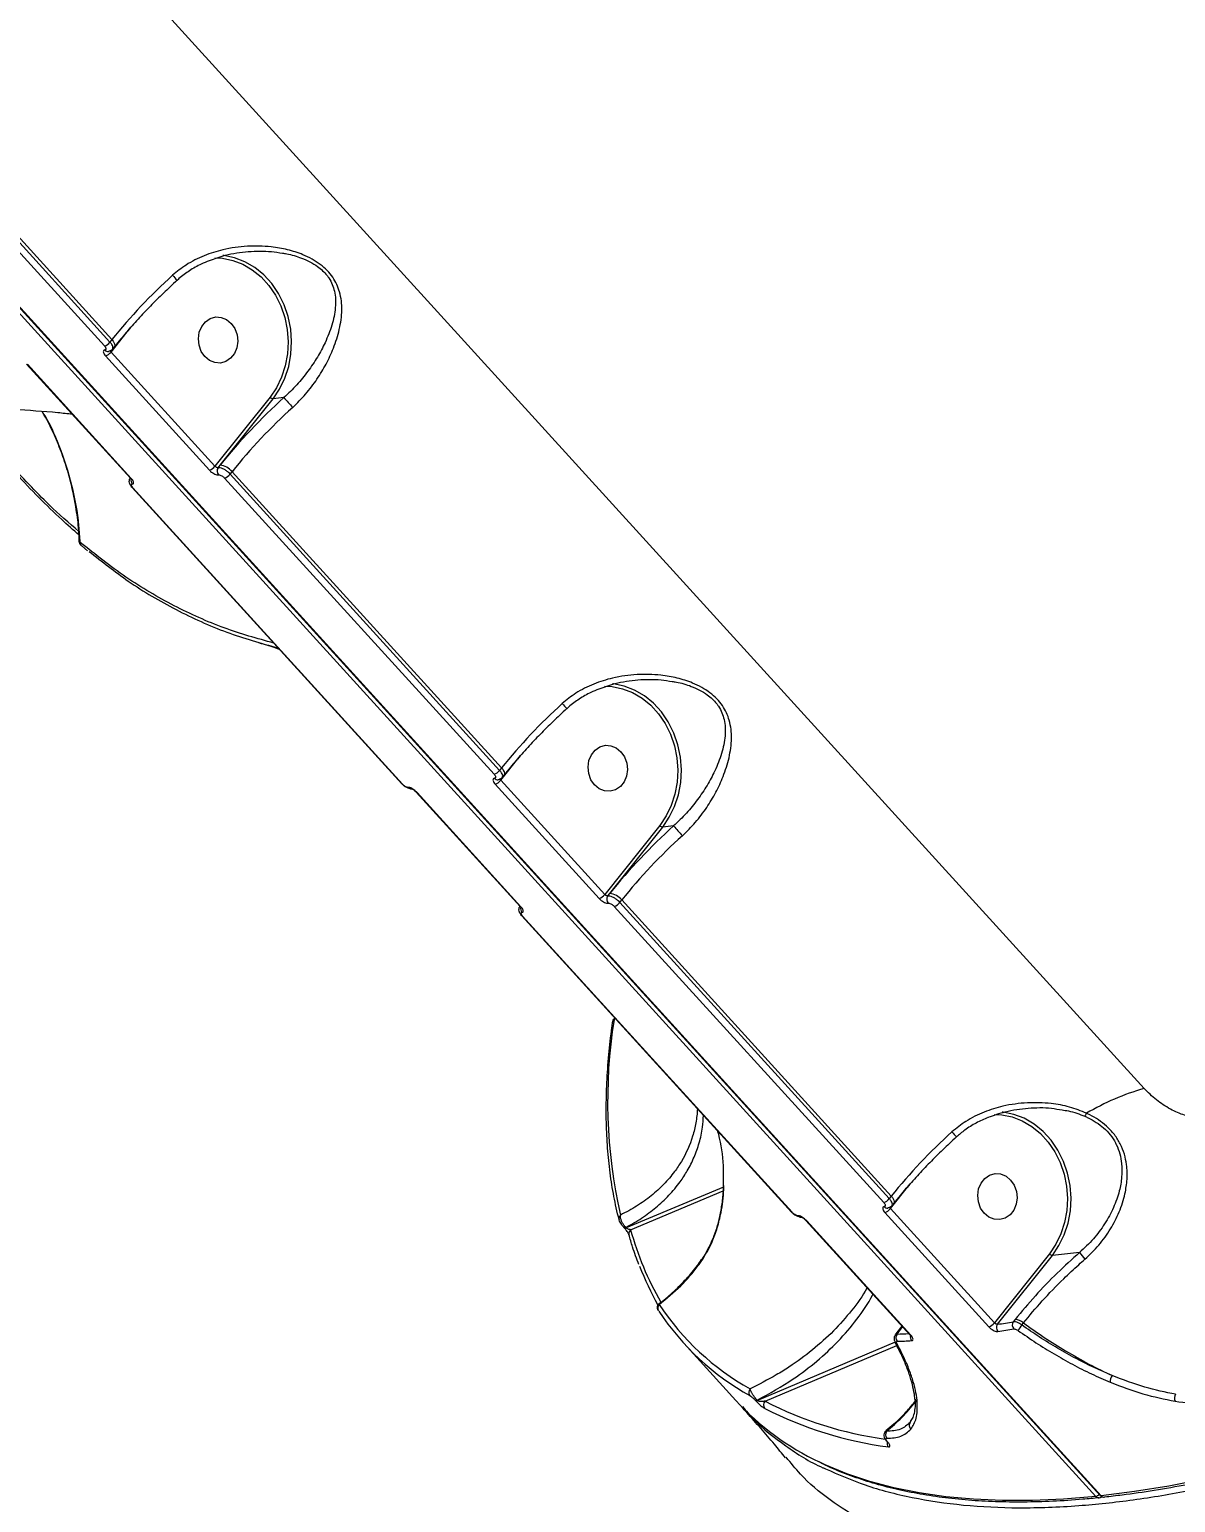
# Model space of a CAD drawing. Header units: millimetres. Extents: x -6028 to 5958, y -6064 to 4137.
# Drawn here: x 838.1 to 1061.2, y -517.9 to -231.3 of the extents above; entities that cross this region are included whole.
import ezdxf

# ---------------------------------------------------------------- set-up
doc = ezdxf.new("R2010")
doc.units = ezdxf.units.MM
for name, color, linetype in [('DIKOM_ОБЪЕКТ', 7, 'Continuous'), ('DIKOM_РАЗМЕР_ЗОНА', 7, 'Continuous'), ('DIKOM_РАЗМЕР_ОБЪЕКТА', 7, 'Continuous')]:
    doc.layers.add(name, color=color, linetype=linetype)
doc.styles.add('style1', font='arial.ttf', dxfattribs={"width": 0.8})
doc.dimstyles.new('1-50', dxfattribs={"dimtxt": 300, "dimasz": 200, "dimexe": 100, "dimexo": 0, "dimgap": 100, "dimtad": 1, "dimtxsty": 'style1', "dimcen": 200, "dimclrd": 7, "dimclre": 7, "dimclrt": 7, "dimadec": 1, "dimazin": 2, "dimtfac": 1, "dimtmove": 0, "dimatfit": 2, "dimfxl": 0, "dimlwd": 25, "dimlwe": 18, "dimarcsym": 0})

# ---------------------------------------------------------------- blocks, each defined once
blk = doc.blocks.new('*D9')
at = {"layer": 'Defpoints', "color": 0, "transparency": 16777216}
for p in [(-6027.56, 1459.58), (4556.58, 1382.7), (4556.58, -5964.37)]:
    blk.add_point(p, dxfattribs=at)
at = {"layer": 'DIKOM_РАЗМЕР_ЗОНА', "color": 7, "lineweight": 18, "transparency": 16777216}
for p, q in [((-6027.56, 1459.58), (-6027.56, -6064.37)), ((4556.58, 1382.7), (4556.58, -6064.37))]:
    blk.add_line(p, q, dxfattribs=at)
at = {"layer": 'DIKOM_РАЗМЕР_ЗОНА', "color": 7, "lineweight": 25, "transparency": 16777216}
blk.add_line((-5827.56, -5964.37), (4356.58, -5964.37), dxfattribs=at)
at = {"layer": 'DIKOM_РАЗМЕР_ЗОНА', "color": 7, "transparency": 16777216}
for points in [[(-5827.56, -5931.03), (-5827.56, -5997.7), (-6027.56, -5964.37)], [(4356.58, -5931.03), (4356.58, -5997.7), (4556.58, -5964.37)]]:
    blk.add_solid(points, dxfattribs=at)
at = {"layer": 'DIKOM_РАЗМЕР_ЗОНА', "color": 7, "transparency": 16777216, "insert": (157.08, -5711.2), "char_height": 300, "attachment_point": 5, "style": 'style1'}
blk.add_mtext('10600', dxfattribs=at)
blk = doc.blocks.new('*D11')
at = {"layer": 'Defpoints', "color": 0, "transparency": 16777216}
for p in [(259.43, 2965.58), (1920.55, -3002.33), (4022.59, -3002.33)]:
    blk.add_point(p, dxfattribs=at)
at = {"layer": 'DIKOM_РАЗМЕР_ОБЪЕКТА', "color": 7, "lineweight": 18, "transparency": 16777216}
for p, q in [((259.43, 2965.58), (4122.59, 2965.58)), ((1920.55, -3002.33), (4122.59, -3002.33))]:
    blk.add_line(p, q, dxfattribs=at)
at = {"layer": 'DIKOM_РАЗМЕР_ОБЪЕКТА', "color": 7, "lineweight": 25, "transparency": 16777216}
blk.add_line((4022.59, 2765.58), (4022.59, -2802.33), dxfattribs=at)
at = {"layer": 'DIKOM_РАЗМЕР_ОБЪЕКТА', "color": 7, "transparency": 16777216}
for points in [[(3989.25, 2765.58), (4055.92, 2765.58), (4022.59, 2965.58)], [(3989.25, -2802.33), (4055.92, -2802.33), (4022.59, -3002.33)]]:
    blk.add_solid(points, dxfattribs=at)
at = {"layer": 'DIKOM_РАЗМЕР_ОБЪЕКТА', "color": 7, "transparency": 16777216, "insert": (3769.41, -24.42), "char_height": 300, "attachment_point": 5, "rotation": 90, "style": 'style1'}
blk.add_mtext('6000', dxfattribs=at)
blk = doc.blocks.new('*D12')
at = {"layer": 'Defpoints', "color": 0, "transparency": 16777216}
for p in [(3056.58, 1987.9), (-4027.97, 676.5), (3056.58, -3714.77)]:
    blk.add_point(p, dxfattribs=at)
at = {"layer": 'DIKOM_РАЗМЕР_ОБЪЕКТА', "color": 7, "lineweight": 18, "transparency": 16777216}
for p, q in [((3056.58, 1987.9), (3056.58, -3814.77)), ((-4027.97, 676.5), (-4027.97, -3814.77))]:
    blk.add_line(p, q, dxfattribs=at)
at = {"layer": 'DIKOM_РАЗМЕР_ОБЪЕКТА', "color": 7, "lineweight": 25, "transparency": 16777216}
blk.add_line((-3827.97, -3714.77), (2856.58, -3714.77), dxfattribs=at)
at = {"layer": 'DIKOM_РАЗМЕР_ОБЪЕКТА', "color": 7, "transparency": 16777216}
for points in [[(-3827.97, -3681.44), (-3827.97, -3748.11), (-4027.97, -3714.77)], [(2856.58, -3681.44), (2856.58, -3748.11), (3056.58, -3714.77)]]:
    blk.add_solid(points, dxfattribs=at)
at = {"layer": 'DIKOM_РАЗМЕР_ОБЪЕКТА', "color": 7, "transparency": 16777216, "insert": (20, -3461.6), "char_height": 300, "attachment_point": 5, "style": 'style1'}
blk.add_mtext('7100', dxfattribs=at)

msp = doc.modelspace()

# ---------------------------------------------------------------- linework, layer by layer
at = {"layer": 'DIKOM_ОБЪЕКТ', "color": 7, "linetype": 'Continuous', "lineweight": 15}
for p, q in [((1046.571, -516.58), (740.638, -180.451)), ((1046.74, -516.625), (740.807, -180.495)), ((739.758, -180.606), (1045.691, -516.736)), ((1055.128, -437.382), (833.895, -194.313)), ((853.817, -292.138), (801.353, -234.495)), ((801.73, -234.022), (854.194, -291.664)), ((800.28, -235.265), (852.744, -292.907)), ((854.035, -294.08), (857.878, -289.255)), ((854.194, -291.664), (853.817, -292.138)), ((852.959, -294.85), (873.186, -317.073)), ((874.262, -316.303), (854.035, -294.08)), ((854.712, -293.021), (854.32, -293.512)), ((857.824, -318.638), (837.597, -296.414)), ((857.974, -318.684), (837.747, -296.46)), ((884.977, -302.853), (874.262, -316.303)), ((875.271, -316.082), (885.555, -303.172)), ((887.675, -302.948), (885.555, -303.172)), ((874.871, -316.583), (875.271, -316.082)), ((877.204, -317.833), (877.581, -317.36)), ((929.668, -375.475), (877.204, -317.833)), ((877.581, -317.36), (930.045, -375.002)), ((910.614, -378.087), (858.15, -320.445)), ((910.761, -378.133), (858.297, -320.491)), ((876.131, -318.603), (928.595, -376.245)), ((849.477, -332.753), (848.326, -331.781)), ((929.886, -377.418), (933.73, -372.593)), ((930.045, -375.002), (929.668, -375.475)), ((928.81, -378.188), (949.037, -400.411)), ((950.113, -399.641), (929.886, -377.418)), ((930.563, -376.359), (930.171, -376.85)), ((933.675, -401.976), (913.448, -379.752)), ((933.825, -402.021), (913.598, -379.798)), ((960.829, -386.191), (950.113, -399.641)), ((951.122, -399.42), (961.406, -386.51)), ((963.526, -386.286), (961.406, -386.51)), ((950.722, -399.921), (951.122, -399.42)), ((953.055, -401.171), (953.432, -400.698)), ((1005.519, -458.813), (953.055, -401.171)), ((953.432, -400.698), (1005.896, -458.34)), ((986.465, -461.425), (934.001, -403.783)), ((986.612, -461.471), (934.148, -403.829)), ((951.982, -401.941), (1004.446, -459.583)), ((951.951, -423.978), (952.185, -423.762)), ((973.238, -456.579), (954.298, -464.485)), ((955.171, -464.853), (973.208, -457.323)), ((1005.896, -458.34), (1005.519, -458.813)), ((1005.737, -460.755), (1009.581, -455.931)), ((1025.964, -482.979), (1005.737, -460.755)), ((1006.414, -459.697), (1006.022, -460.188)), ((953.865, -464.422), (953.767, -464.308)), ((1009.526, -485.314), (989.299, -463.09)), ((1009.677, -485.359), (989.45, -463.136)), ((1004.661, -461.526), (1024.888, -483.749)), ((953.931, -464.497), (953.866, -464.425)), ((954.298, -464.485), (954.233, -464.414)), ((1036.68, -469.529), (1025.964, -482.979)), ((1026.573, -483.259), (1037.257, -469.848)), ((1042.544, -469.289), (1037.257, -469.848)), ((1007.059, -484.877), (1008.013, -483.65)), ((1007.377, -484.733), (1008.107, -483.754)), ((1029.996, -482.338), (1029.655, -482.767)), ((1031.308, -483.396), (1031.623, -483.001)), ((975.644, -498.089), (965.493, -486.935)), ((1006.647, -486.763), (979.881, -498.112)), ((1006.746, -485.29), (1007.077, -484.875)), ((1007.035, -485.162), (1007.377, -484.733)), ((981.344, -498.225), (1006.953, -487.366)), ((979.462, -498.068), (979.539, -498.152)), ((979.881, -498.112), (979.804, -498.028)), ((1010.578, -497.797), (1010.579, -497.844)), ((1004.982, -504.082), (1004.932, -503.99)), ((1009.627, -502.178), (1009.55, -502.341)), ((1005.128, -506.138), (1005.068, -506.072)), ((1005.07, -506.075), (1005.161, -506.116)), ((1005.128, -506.138), (1005.221, -506.182)), ((1005.221, -506.182), (1005.161, -506.116))]:
    msp.add_line(p, q, dxfattribs=at)
at = {"layer": 'DIKOM_ОБЪЕКТ', "color": 7, "linetype": 'Continuous', "lineweight": 15, "flags": 128}
for points in [[(874.245, -275.767), (875.708, -275.839), (877.727, -276.245), (879.681, -276.997), (881.529, -278.078), (883.227, -279.465), (884.739, -281.126), (886.03, -283.024), (887.071, -285.116), (887.84, -287.357), (888.319, -289.695), (888.497, -292.08), (888.371, -294.456), (887.944, -296.772), (887.224, -298.976), (886.227, -301.018), (884.977, -302.853)], [(885.555, -303.172), (886.844, -301.28), (887.871, -299.175), (888.614, -296.902), (889.055, -294.514), (889.185, -292.063), (889.001, -289.604), (888.507, -287.192), (887.714, -284.882), (886.64, -282.723), (885.309, -280.766), (883.75, -279.054), (881.999, -277.624), (880.093, -276.509), (878.078, -275.733), (875.996, -275.315), (875.788, -275.293)], [(872.292, -294.969), (871.595, -293.958), (871.163, -292.767), (871.03, -291.493), (871.208, -290.24), (871.683, -289.107), (872.415, -288.188), (873.345, -287.557), (874.399, -287.265), (875.49, -287.336), (876.53, -287.763), (877.436, -288.513), (878.133, -289.524), (878.565, -290.715), (878.698, -291.989), (878.52, -293.243), (878.045, -294.375), (877.313, -295.294), (876.383, -295.925), (875.329, -296.217), (874.238, -296.147), (873.198, -295.719), (872.292, -294.969)], [(854.194, -291.664), (854.42, -291.937), (854.598, -292.204), (854.72, -292.455), (854.781, -292.679), (854.78, -292.868), (854.716, -293.016), (854.712, -293.021)], [(950.096, -359.105), (951.559, -359.177), (953.578, -359.583), (955.532, -360.335), (957.38, -361.416), (959.078, -362.803), (960.59, -364.464), (961.881, -366.362), (962.922, -368.454), (963.691, -370.695), (964.17, -373.033), (964.349, -375.418), (964.222, -377.794), (963.795, -380.11), (963.075, -382.314), (962.079, -384.356), (960.829, -386.191)], [(961.406, -386.51), (962.695, -384.618), (963.723, -382.512), (964.465, -380.24), (964.906, -377.851), (965.036, -375.401), (964.852, -372.942), (964.358, -370.53), (963.565, -368.219), (962.491, -366.061), (961.16, -364.104), (959.601, -362.392), (957.85, -360.962), (955.945, -359.847), (953.929, -359.071), (951.847, -358.653), (951.639, -358.631)], [(948.143, -378.307), (947.446, -377.296), (947.014, -376.105), (946.881, -374.831), (947.059, -373.577), (947.534, -372.445), (948.266, -371.526), (949.196, -370.895), (950.25, -370.603), (951.341, -370.674), (952.381, -371.101), (953.287, -371.851), (953.984, -372.862), (954.417, -374.053), (954.549, -375.327), (954.371, -376.581), (953.897, -377.713), (953.165, -378.632), (952.234, -379.263), (951.181, -379.555), (950.089, -379.484), (949.049, -379.057), (948.143, -378.307)], [(930.045, -375.002), (930.272, -375.275), (930.449, -375.542), (930.571, -375.792), (930.632, -376.017), (930.631, -376.206), (930.567, -376.354), (930.563, -376.359)], [(1025.943, -442.443), (1027.41, -442.515), (1029.429, -442.921), (1031.384, -443.673), (1033.231, -444.754), (1034.929, -446.141), (1036.441, -447.801), (1037.732, -449.699), (1038.773, -451.792), (1039.542, -454.033), (1040.021, -456.371), (1040.2, -458.756), (1040.074, -461.132), (1039.646, -463.448), (1038.926, -465.652), (1037.93, -467.694), (1036.68, -469.529)], [(1037.257, -469.848), (1038.546, -467.956), (1039.574, -465.85), (1040.316, -463.578), (1040.757, -461.189), (1040.887, -458.738), (1040.703, -456.28), (1040.209, -453.868), (1039.416, -451.557), (1038.342, -449.399), (1037.011, -447.442), (1035.452, -445.73), (1033.701, -444.3), (1031.796, -443.184), (1029.78, -442.409), (1027.698, -441.991), (1027.503, -441.97)], [(1023.994, -461.645), (1023.297, -460.634), (1022.865, -459.443), (1022.732, -458.169), (1022.91, -456.915), (1023.385, -455.783), (1024.117, -454.864), (1025.047, -454.233), (1026.101, -453.941), (1027.192, -454.012), (1028.233, -454.439), (1029.138, -455.189), (1029.835, -456.2), (1030.268, -457.391), (1030.4, -458.665), (1030.222, -459.919), (1029.748, -461.051), (1029.016, -461.97), (1028.085, -462.601), (1027.032, -462.893), (1025.941, -462.822), (1024.9, -462.395), (1023.994, -461.645)], [(1005.896, -458.34), (1006.123, -458.613), (1006.3, -458.88), (1006.422, -459.13), (1006.484, -459.355), (1006.482, -459.544), (1006.418, -459.692), (1006.414, -459.697)], [(954.233, -464.414), (954.156, -464.442), (954.084, -464.462), (954.02, -464.471), (953.965, -464.47), (953.918, -464.46), (953.881, -464.439), (953.864, -464.423)], [(954.298, -464.485), (954.221, -464.514), (954.15, -464.533), (954.086, -464.543), (954.03, -464.542), (953.983, -464.531), (953.946, -464.511), (953.931, -464.497)], [(1006.67, -486.676), (1006.678, -486.696), (1006.696, -486.732)], [(1045.691, -516.736), (1039.431, -517.263), (1033.379, -517.536), (1027.541, -517.554), (1021.92, -517.319), (1016.521, -516.828), (1011.35, -516.084), (1006.411, -515.087), (1001.707, -513.837), (997.243, -512.336), (993.022, -510.584), (991.885, -510.05)], [(1066.808, -513.398), (1059.926, -514.726), (1053.235, -515.802), (1046.74, -516.625)]]:
    msp.add_lwpolyline(points, dxfattribs=at)
at = {"layer": 'DIKOM_ОБЪЕКТ', "color": 7, "linetype": 'Continuous', "lineweight": 15}
for centre, radius, start, end in [((938.296, -359.262), 107.901, 132.06339, 141.20902), ((900.07, -248.759), 45.654, 221.74538, 223.39261), ((852.09, -290.863), 2.147, 287.73931, 323.5707), ((853.433, -293.172), 0.793, 220.3431, 277.0713), ((852.313, -292.811), 2.139, 287.56452, 323.62026), ((963.582, -387.064), 113.302, 132.06362, 141.20877), ((885.656, -302.309), 0.87, 218.74967, 263.35856), ((1095.112, -117.237), 278.422, 221.83692, 222.36488), ((961.717, -384.99), 107.947, 132.06536, 141.20706), ((872.541, -315.035), 2.138, 287.55756, 323.62722), ((875.795, -317.237), 1.132, 144.72625, 221.84674), ((874.867, -319.539), 3.481, 38.75912, 83.34165), ((875.476, -316.558), 2.148, 287.75225, 323.5688), ((857.942, -318.519), 0.167, 225.06516, 281.0619), ((859.005, -319.036), 1.114, 166.18702, 221.18618), ((858.268, -320.323), 0.17, 226.60763, 279.73823), ((848.857, -331.196), 0.831, 175.30865, 228.22999), ((1014.168, -442.62), 107.93, 132.06461, 141.2078), ((975.938, -332.078), 45.679, 221.74843, 223.39476), ((927.94, -374.2), 2.148, 287.75225, 323.5688), ((910.731, -377.971), 0.165, 224.84927, 280.49872), ((929.285, -376.51), 0.794, 220.35788, 277.04822), ((928.165, -376.15), 2.138, 287.55756, 323.62722), ((912.514, -378.259), 0.822, 221.17187, 268.13437), ((913.566, -379.635), 0.167, 223.84234, 281.12475), ((1039.458, -470.425), 113.336, 132.06496, 141.20741), ((961.507, -385.646), 0.87, 218.75524, 263.34305), ((1168.342, -202.952), 274.884, 221.83219, 222.36695), ((1037.552, -468.311), 107.924, 132.06477, 141.20844), ((948.392, -398.373), 2.138, 287.56552, 323.6286), ((951.647, -400.575), 1.132, 144.73105, 221.85199), ((950.718, -402.877), 3.481, 38.75766, 83.34168), ((951.329, -399.898), 2.145, 287.73133, 323.58889), ((933.794, -401.856), 0.168, 225.25844, 280.86607), ((934.857, -402.374), 1.114, 166.20005, 221.18572), ((934.118, -403.665), 0.166, 225.95122, 280.35503), ((1050.29, -439.782), 99.601, 170.87021, 192.89187), ((952.44, -424.613), 0.801, 127.59292, 171.71569), ((1068.143, -483.197), 47.628, 105.85892, 120.58294), ((1038.627, -439.623), 5.875, 327.43604, 334.05064), ((1090.016, -525.953), 107.924, 132.06477, 141.20844), ((1052.101, -415.129), 46.103, 221.75614, 223.38748), ((986.582, -461.306), 0.167, 225.18408, 280.1639), ((1003.792, -457.539), 2.146, 287.73889, 323.58133), ((1005.136, -459.848), 0.793, 220.33284, 277.08156), ((1004.016, -459.488), 2.138, 287.56552, 323.6286), ((953.805, -462.687), 0.912, 131.54932, 193.37601), ((988.365, -461.597), 0.822, 221.15845, 268.1478), ((989.418, -462.972), 0.167, 223.99198, 281.01305), ((955.733, -465.585), 0.923, 127.53939, 194.35239), ((1011.143, -449.797), 57.962, 195.05534, 210.21869), ((1037.358, -468.984), 0.87, 218.76379, 263.33449), ((1056.64, -458.921), 17.499, 216.33421, 221.82542), ((1009.373, -451.978), 56.121, 200.84214, 209.37981), ((961.384, -480.091), 0.951, 133.55594, 211.84012), ((1003.109, -452.724), 50.838, 213.393, 240.90073), ((1003.082, -451.483), 50.726, 213.39303, 240.90057), ((1024.243, -481.711), 2.138, 287.55581, 323.62898), ((1027.498, -483.913), 1.132, 144.72679, 221.84981), ((995.118, -276.302), 209.334, 278.64215, 279.49622), ((995.232, -277.861), 209.181, 278.63947, 279.49619), ((1030.588, -483.416), 1.137, 145.23167, 221.9447), ((1029.833, -485.066), 2.733, 49.09871, 86.58199), ((1039.296, -489.548), 10.082, 142.40025, 149.77767), ((1007.171, -486.462), 0.546, 209.6692, 248.96845), ((1007.899, -485.848), 1.103, 141.53387, 221.24967), ((1001.469, -335.449), 149.816, 272.12912, 272.9946), ((1007.392, -485.149), 0.417, 92.04871, 140.66588), ((1001.434, -335.358), 151.323, 272.13439, 273.19562), ((1009.645, -485.194), 0.169, 225.29987, 280.82465), ((1010.707, -485.712), 1.113, 166.18058, 221.19829), ((979.153, -496.491), 1.009, 137.28205, 220.44589), ((1050.431, -494.379), 1.905, 143.63948, 184.64024), ((1014.385, -462.493), 52.611, 222.57773, 244.68088), ((979.588, -497.656), 0.43, 253.01778, 300.1343), ((979.665, -497.741), 0.429, 253.00467, 300.17855), ((982.045, -498.961), 1.016, 133.62244, 220.32179), ((1014.62, -433.505), 72.773, 242.78954, 262.16246), ((1011.442, -497.789), 0.865, 183.59071, 236.39768), ((1062.452, -497.643), 1.443, 147.62189, 203.76727), ((1014.746, -434.454), 73.26, 242.81032, 262.61697), ((1005.822, -504.726), 1.059, 142.48421, 222.49243), ((1010.343, -502.916), 0.979, 144.07855, 230.1818), ((1006.124, -506.416), 1.051, 163.83192, 221.06698), ((1045.363, -515.28), 1.492, 282.7023, 312.99565), ((1046.301, -516.212), 0.804, 220.67428, 274.67343), ((1046.264, -516.018), 1, 275.87187, 307.82359), ((1047.31, -515.907), 1, 222.30732, 276.21138), ((1046.695, -516.449), 0.181, 226.47225, 284.31039), ((1047.347, -516.108), 0.797, 220.41695, 275.1513)]:
    msp.add_arc(centre, radius, start, end, dxfattribs=at)
for points, knots in [([(889.395, -304.852), (890.256, -304.007), (892.007, -302.29), (894.158, -299.404), (895.964, -296.404), (897.467, -293.156), (898.583, -289.642), (899.084, -285.982), (898.741, -282.558), (897.579, -279.955), (896.144, -278.197), (894.78, -276.999), (893.167, -275.963), (891.038, -274.952), (888.37, -274.11), (884.743, -273.483), (880.507, -273.377), (876.1, -273.998), (872.094, -275.268), (868.748, -276.922), (866.866, -278.456), (866.007, -279.156)], [0, 0, 0, 0, 0.0545825, 0.1110312, 0.1659463, 0.2220133, 0.2890717, 0.3579618, 0.4226738, 0.4774054, 0.5047495, 0.5331005, 0.5623551, 0.5923817, 0.6398895, 0.6885847, 0.7592842, 0.83206, 0.8901601, 0.9498677, 1, 1, 1, 1]), ([(873.17, -276.276), (874.197, -275.909), (876.655, -275.029), (880.734, -274.44), (884.479, -274.369), (886.681, -274.729), (887.387, -274.845)], [0, 0, 0, 0, 0.2252149, 0.5387264, 0.8522338, 1, 1, 1, 1]), ([(887.387, -274.845), (887.664, -274.881), (888.925, -275.046), (890.734, -275.61), (892.75, -276.482), (894.506, -277.547), (895.711, -278.683), (896.585, -279.896), (897.127, -280.928), (897.731, -282.862), (897.809, -285.526), (897.112, -288.862), (895.842, -292.065), (894.245, -295.069), (892.403, -297.828), (890.246, -300.52), (888.531, -302.139), (887.675, -302.948)], [0, 0, 0, 0, 0.0207496, 0.094229, 0.138084, 0.1818297, 0.2453581, 0.2622787, 0.3025331, 0.3428718, 0.4407245, 0.5463431, 0.6521061, 0.7393047, 0.8264506, 0.9132827, 1, 1, 1, 1]), ([(873.14, -276.33), (872.621, -276.533), (871.278, -277.058), (869.308, -278.233), (867.738, -279.313), (867.027, -280.028), (866.914, -280.141)], [0, 0, 0, 0, 0.2275109, 0.5889742, 0.9346525, 1, 1, 1, 1]), ([(866.895, -280.122), (866.432, -280.547), (865.088, -281.778), (862.922, -283.872), (860.449, -286.406), (858.1, -288.971), (856.195, -291.182), (855.109, -292.529), (854.712, -293.021)], [0, 0, 0, 0, 0.1030428, 0.299179, 0.4953021, 0.6913123, 0.8871514, 1, 1, 1, 1]), ([(854.298, -293.495), (854.332, -293.46), (854.432, -293.358), (854.396, -293.045), (854.209, -292.611), (853.948, -292.295), (853.817, -292.138)], [0, 0, 0, 0, 0.1477578, 0.43180227, 0.71590186, 1, 1, 1, 1]), ([(852.829, -293.686), (852.773, -293.7), (852.632, -293.736), (852.516, -293.895), (852.523, -294.162), (852.666, -294.495), (852.861, -294.732), (852.959, -294.85)], [0, 0, 0, 0, 0.1418554, 0.3567079, 0.5713103, 0.7857382, 1, 1, 1, 1]), ([(852.744, -292.907), (852.809, -292.986), (852.939, -293.144), (853.034, -293.367), (853.038, -293.545), (852.96, -293.652), (852.866, -293.676), (852.829, -293.686)], [0, 0, 0, 0, 0.21432162, 0.42863197, 0.6432418, 0.85816871, 1, 1, 1, 1]), ([(854.31, -293.501), (854.293, -293.53), (854.198, -293.691), (853.913, -293.867), (853.65, -293.928), (853.531, -293.955)], [0, 0, 0, 0, 0.1074528, 0.5970409, 1, 1, 1, 1]), ([(854.035, -294.08), (854.003, -294.04), (853.938, -293.96), (853.895, -293.846), (853.891, -293.762), (853.921, -293.731), (853.931, -293.72)], [0, 0, 0, 0, 0.2836993, 0.5673857, 0.8517737, 1, 1, 1, 1]), ([(846.502, -306.198), (845.563, -306.098), (841.813, -305.698), (835.141, -305.264), (826.513, -304.943), (820.721, -304.835), (817.795, -304.906), (817.791, -304.906)], [0, 0, 0, 0, 0.1013613, 0.4045695, 0.7039063, 0.999528, 1, 1, 1, 1]), ([(847.85, -331.009), (847.832, -330.44), (847.772, -328.502), (847.37, -325.224), (846.654, -321.205), (845.642, -317.271), (844.375, -313.456), (842.829, -309.81), (841.577, -307.222), (840.769, -305.908), (840.637, -305.693)], [0, 0, 0, 0, 0.0630982, 0.215136, 0.3672367, 0.5193976, 0.6713782, 0.8213047, 0.9707512, 1, 1, 1, 1]), ([(848.028, -331.128), (847.957, -330.042), (847.71, -326.297), (846.596, -319.902), (844.148, -312.588), (842.093, -307.803), (840.728, -305.778), (840.672, -305.695)], [0, 0, 0, 0, 0.1204933, 0.4158768, 0.7181319, 0.9884172, 1, 1, 1, 1]), ([(847.748, -328.999), (845.828, -327.328), (841.176, -323.282), (836.696, -318.405), (834.065, -315.541)], [0, 0, 0, 0, 0.4128457, 1, 1, 1, 1]), ([(847.798, -329.707), (846.669, -328.716), (844.032, -326.4), (839.964, -322.397), (836.568, -318.892), (834.679, -316.733), (834.227, -316.216)], [0, 0, 0, 0, 0.2444136, 0.5709594, 0.8973453, 1, 1, 1, 1]), ([(873.186, -317.073), (873.259, -317.149), (873.445, -317.341), (873.81, -317.62), (874.235, -317.857), (874.644, -318), (874.849, -317.995), (874.952, -317.993)], [0, 0, 0, 0, 0.1406363, 0.3551158, 0.5699064, 0.7849241, 1, 1, 1, 1]), ([(874.871, -316.583), (874.834, -316.587), (874.761, -316.595), (874.619, -316.555), (874.473, -316.482), (874.349, -316.392), (874.287, -316.328), (874.262, -316.303)], [0, 0, 0, 0, 0.2155091, 0.4305423, 0.6454007, 0.8595548, 1, 1, 1, 1]), ([(877.204, -317.833), (877.106, -317.732), (876.859, -317.476), (876.375, -317.102), (875.812, -316.781), (875.273, -316.583), (875.005, -316.583), (874.871, -316.583)], [0, 0, 0, 0, 0.1407131, 0.3554425, 0.5703174, 0.7851181, 1, 1, 1, 1]), ([(874.952, -317.993), (875.02, -317.991), (875.157, -317.988), (875.43, -318.082), (875.715, -318.24), (875.958, -318.425), (876.082, -318.553), (876.131, -318.603)], [0, 0, 0, 0, 0.2152416, 0.4302419, 0.6450176, 0.8595017, 1, 1, 1, 1]), ([(858.155, -320.444), (858.126, -320.413), (857.922, -320.202), (857.693, -319.828), (857.56, -319.309), (857.606, -318.847), (857.76, -318.61), (857.834, -318.496)], [0, 0, 0, 0, 0.0568351, 0.3867677, 0.6224263, 0.8186675, 1, 1, 1, 1]), ([(858.037, -318.929), (858.037, -318.928), (858.036, -318.924), (857.995, -318.851), (857.925, -318.751), (857.849, -318.669), (857.82, -318.637)], [0, 0, 0, 0, 0.2052999, 0.4537392, 0.7860912, 1, 1, 1, 1]), ([(858.167, -319.769), (858.218, -319.761), (858.347, -319.74), (858.445, -319.603), (858.423, -319.356), (858.269, -319.036), (858.072, -318.801), (857.974, -318.684)], [0, 0, 0, 0, 0.141805, 0.3566877, 0.571297, 0.7856769, 1, 1, 1, 1]), ([(858.297, -320.491), (858.232, -320.413), (858.101, -320.256), (857.998, -320.043), (857.982, -319.879), (858.047, -319.788), (858.133, -319.775), (858.167, -319.769)], [0, 0, 0, 0, 0.2142661, 0.4285511, 0.6431349, 0.8581054, 1, 1, 1, 1]), ([(848.028, -331.128), (847.947, -331.085), (847.856, -331.038), (847.888, -331.01), (847.892, -331.008)], [0, 0, 0, 0, 0.8948421, 1, 1, 1, 1]), ([(848.309, -331.81), (848.275, -331.784), (848.174, -331.706), (848.024, -331.507), (847.899, -331.252), (847.897, -331.073), (847.896, -331.006)], [0, 0, 0, 0, 0.1601364, 0.4666191, 0.8005079, 1, 1, 1, 1]), ([(885.721, -350.738), (882.473, -349.823), (875.81, -347.945), (866.22, -343.587), (856.823, -338.127), (850.96, -333.461), (848.028, -331.128)], [0, 0, 0, 0, 0.23922546, 0.49075958, 0.74537906, 1, 1, 1, 1]), ([(849.766, -332.864), (852.281, -334.86), (857.698, -339.16), (866.656, -344.363), (876.368, -348.807), (883.207, -350.735), (886.585, -351.687)], [0, 0, 0, 0, 0.2241131, 0.4827683, 0.7445935, 1, 1, 1, 1]), ([(886.819, -351.944), (885.722, -351.574), (884.403, -351.129), (883.037, -350.754), (882.808, -350.691)], [0, 0, 0, 0, 0.8319409, 1, 1, 1, 1]), ([(965.246, -388.19), (966.107, -387.345), (967.858, -385.628), (970.009, -382.742), (971.816, -379.742), (973.318, -376.494), (974.434, -372.98), (974.936, -369.32), (974.592, -365.896), (973.431, -363.293), (971.995, -361.535), (970.631, -360.337), (969.018, -359.301), (966.889, -358.29), (964.221, -357.448), (960.594, -356.821), (956.358, -356.714), (951.952, -357.336), (947.945, -358.606), (944.599, -360.259), (942.717, -361.794), (941.858, -362.494)], [0, 0, 0, 0, 0.0545831, 0.1110318, 0.1659468, 0.2220122, 0.2890713, 0.3579614, 0.4226739, 0.4774037, 0.5047495, 0.5331005, 0.5623534, 0.5923817, 0.6398882, 0.6885851, 0.7592836, 0.8320594, 0.89016, 0.9498677, 1, 1, 1, 1]), ([(949.021, -359.614), (950.049, -359.246), (952.506, -358.367), (956.586, -357.777), (960.33, -357.707), (962.533, -358.067), (963.238, -358.183)], [0, 0, 0, 0, 0.2252118, 0.5387245, 0.852228, 1, 1, 1, 1]), ([(963.238, -358.183), (963.516, -358.219), (964.776, -358.384), (966.585, -358.948), (968.601, -359.82), (970.357, -360.885), (971.562, -362.022), (972.436, -363.234), (972.978, -364.266), (973.582, -366.2), (973.66, -368.864), (972.964, -372.2), (971.693, -375.403), (970.096, -378.407), (968.254, -381.166), (966.097, -383.858), (964.383, -385.477), (963.526, -386.286)], [0, 0, 0, 0, 0.0207474, 0.0942274, 0.1380827, 0.1818285, 0.2453582, 0.2622814, 0.3025338, 0.3428721, 0.4407277, 0.5463432, 0.6521087, 0.739305, 0.8264517, 0.9132824, 1, 1, 1, 1]), ([(948.991, -359.668), (948.472, -359.871), (947.13, -360.396), (945.159, -361.571), (943.589, -362.651), (942.878, -363.365), (942.765, -363.479)], [0, 0, 0, 0, 0.2275042, 0.588981, 0.9346605, 1, 1, 1, 1]), ([(942.746, -363.46), (942.283, -363.885), (940.939, -365.116), (938.774, -367.21), (936.3, -369.744), (933.951, -372.309), (932.046, -374.52), (930.96, -375.867), (930.563, -376.359)], [0, 0, 0, 0, 0.1030432, 0.2991763, 0.4953027, 0.6913134, 0.8871534, 1, 1, 1, 1]), ([(930.149, -376.833), (930.183, -376.798), (930.283, -376.696), (930.247, -376.383), (930.06, -375.949), (929.799, -375.633), (929.668, -375.475)], [0, 0, 0, 0, 0.1477559, 0.4318781, 0.7158639, 1, 1, 1, 1]), ([(912.544, -379.067), (912.518, -379.072), (912.367, -379.106), (912.042, -379.029), (911.57, -378.857), (911.044, -378.519), (910.758, -378.222), (910.625, -378.084)], [0, 0, 0, 0, 0.03608208, 0.21206085, 0.46639639, 0.75331136, 1, 1, 1, 1]), ([(911.895, -378.8), (911.831, -378.796), (911.704, -378.787), (911.445, -378.675), (911.171, -378.505), (910.933, -378.312), (910.81, -378.184), (910.761, -378.133)], [0, 0, 0, 0, 0.21514074, 0.43019872, 0.64502178, 0.85952949, 1, 1, 1, 1]), ([(928.68, -377.024), (928.624, -377.038), (928.483, -377.074), (928.367, -377.233), (928.374, -377.5), (928.517, -377.833), (928.712, -378.07), (928.81, -378.188)], [0, 0, 0, 0, 0.1418841, 0.3567379, 0.5713587, 0.7857244, 1, 1, 1, 1]), ([(928.595, -376.245), (928.66, -376.324), (928.79, -376.482), (928.885, -376.705), (928.889, -376.883), (928.811, -376.99), (928.717, -377.014), (928.68, -377.024)], [0, 0, 0, 0, 0.2142666, 0.4285881, 0.6431082, 0.8580463, 1, 1, 1, 1]), ([(930.161, -376.839), (930.144, -376.868), (930.049, -377.028), (929.765, -377.205), (929.501, -377.266), (929.382, -377.293)], [0, 0, 0, 0, 0.1075449, 0.5970444, 1, 1, 1, 1]), ([(929.886, -377.418), (929.854, -377.378), (929.789, -377.298), (929.746, -377.184), (929.743, -377.1), (929.772, -377.069), (929.782, -377.058)], [0, 0, 0, 0, 0.2835955, 0.5677247, 0.8520943, 1, 1, 1, 1]), ([(913.598, -379.798), (913.525, -379.722), (913.34, -379.529), (912.983, -379.241), (912.571, -378.987), (912.181, -378.821), (911.99, -378.807), (911.895, -378.8)], [0, 0, 0, 0, 0.1406049, 0.3551011, 0.5698539, 0.7848288, 1, 1, 1, 1]), ([(913.444, -379.751), (913.417, -379.721), (913.331, -379.625), (913.133, -379.451), (912.89, -379.273), (912.678, -379.153), (912.541, -379.094), (912.479, -379.078), (912.485, -379.079), (912.487, -379.08)], [0, 0, 0, 0, 0.089804, 0.286822, 0.4978975, 0.6770146, 0.826456, 0.9498546, 1, 1, 1, 1]), ([(949.037, -400.411), (949.111, -400.487), (949.296, -400.679), (949.661, -400.958), (950.086, -401.195), (950.495, -401.338), (950.7, -401.333), (950.803, -401.331)], [0, 0, 0, 0, 0.1406077, 0.3550857, 0.5698488, 0.7848512, 1, 1, 1, 1]), ([(950.722, -399.921), (950.686, -399.925), (950.612, -399.933), (950.47, -399.893), (950.324, -399.82), (950.2, -399.73), (950.138, -399.666), (950.113, -399.641)], [0, 0, 0, 0, 0.2153365, 0.4305825, 0.6452441, 0.8595981, 1, 1, 1, 1]), ([(953.055, -401.171), (952.957, -401.07), (952.71, -400.814), (952.227, -400.44), (951.663, -400.119), (951.125, -399.921), (950.856, -399.921), (950.722, -399.921)], [0, 0, 0, 0, 0.1407108, 0.3554344, 0.5702526, 0.7851216, 1, 1, 1, 1]), ([(934.007, -403.782), (933.977, -403.751), (933.773, -403.539), (933.544, -403.166), (933.411, -402.647), (933.457, -402.185), (933.611, -401.948), (933.685, -401.834)], [0, 0, 0, 0, 0.0567636, 0.3867469, 0.6224525, 0.8186511, 1, 1, 1, 1]), ([(933.888, -402.267), (933.888, -402.266), (933.887, -402.262), (933.846, -402.189), (933.776, -402.089), (933.701, -402.007), (933.671, -401.975)], [0, 0, 0, 0, 0.20501, 0.45353339, 0.78635098, 1, 1, 1, 1]), ([(934.018, -403.107), (934.069, -403.099), (934.198, -403.078), (934.296, -402.941), (934.274, -402.694), (934.12, -402.374), (933.924, -402.139), (933.825, -402.021)], [0, 0, 0, 0, 0.1418776, 0.3567737, 0.5713793, 0.7857632, 1, 1, 1, 1]), ([(934.148, -403.829), (934.083, -403.751), (933.952, -403.594), (933.849, -403.381), (933.833, -403.217), (933.898, -403.126), (933.984, -403.113), (934.018, -403.107)], [0, 0, 0, 0, 0.2142183, 0.4286689, 0.6432386, 0.8580816, 1, 1, 1, 1]), ([(950.803, -401.331), (950.872, -401.329), (951.008, -401.326), (951.282, -401.42), (951.566, -401.578), (951.809, -401.763), (951.933, -401.891), (951.982, -401.941)], [0, 0, 0, 0, 0.2150997, 0.4301413, 0.6449343, 0.8594456, 1, 1, 1, 1]), ([(951.674, -424.491), (951.679, -424.415), (951.692, -424.205), (951.849, -423.918), (952.033, -423.78), (952.102, -423.728)], [0, 0, 0, 0, 0.25866083, 0.72038556, 1, 1, 1, 1]), ([(951.951, -423.978), (951.973, -423.865), (951.996, -423.752), (952.079, -423.722), (952.079, -423.722)], [0, 0, 0, 0, 0.99577119, 1, 1, 1, 1]), ([(952.918, -462.9), (952.73, -462.136), (952.185, -459.925), (951.472, -456.121), (950.86, -451.428), (950.497, -446.546), (950.381, -441.482), (950.511, -436.239), (950.882, -430.916), (951.316, -426.963), (951.602, -424.833), (951.647, -424.497)], [0, 0, 0, 0, 0.0688619, 0.1992687, 0.3297701, 0.4603897, 0.5911074, 0.7218961, 0.8527395, 0.9767636, 1, 1, 1, 1]), ([(1243.629, -431.98), (1241.585, -433.317), (1236.593, -436.581), (1228.694, -441.584), (1219.933, -447.01), (1211.223, -452.256), (1202.569, -457.326), (1193.978, -462.213), (1185.457, -466.916), (1177.011, -471.429), (1168.647, -475.751), (1160.371, -479.877), (1152.19, -483.804), (1144.109, -487.529), (1136.134, -491.051), (1128.273, -494.365), (1120.529, -497.469), (1112.909, -500.362), (1105.419, -503.04), (1098.064, -505.502), (1090.849, -507.745), (1083.781, -509.769), (1076.864, -511.571), (1070.103, -513.149), (1063.503, -514.505), (1057.071, -515.631), (1051.725, -516.408), (1048.554, -516.771), (1047.418, -516.902)], [0, 0, 0, 0, 0.0274276, 0.0670042, 0.1065822, 0.1461614, 0.1857419, 0.2253238, 0.2649074, 0.3044929, 0.3440803, 0.3836692, 0.4232606, 0.4628551, 0.5024511, 0.542051, 0.5816533, 0.6212583, 0.6608677, 0.7004804, 0.7400966, 0.7797175, 0.8193416, 0.8589706, 0.8986036, 0.9382407, 0.9778814, 1, 1, 1, 1]), ([(1064.462, -442.919), (1063.976, -442.819), (1062.615, -442.539), (1060.179, -441.454), (1057.399, -439.642), (1055.89, -438.14), (1055.128, -437.382)], [0, 0, 0, 0, 0.1529569, 0.4283698, 0.7114371, 1, 1, 1, 1]), ([(968.153, -441.305), (968.153, -441.308), (968.119, -442.235), (967.906, -444.068), (967.07, -447.581), (965.637, -450.762), (963.596, -453.802), (961.665, -456.062), (959.197, -458.3), (956.404, -460.319), (954.268, -461.442), (953.2, -462.004)], [0, 0, 0, 0, 0.0002915, 0.1006543, 0.2010324, 0.4072828, 0.4998807, 0.6231904, 0.7465029, 0.8732546, 1, 1, 1, 1]), ([(1043.911, -442.194), (1042.82, -441.756), (1040.601, -440.864), (1036.699, -440.185), (1032.334, -440.043), (1027.921, -440.649), (1023.901, -441.901), (1020.508, -443.557), (1018.595, -445.112), (1017.71, -445.832)], [0, 0, 0, 0, 0.1260989, 0.2567281, 0.424339, 0.5968632, 0.7353002, 0.8775682, 1, 1, 1, 1]), ([(1024.779, -442.975), (1025.877, -442.587), (1028.404, -441.692), (1032.553, -441.109), (1036.274, -441.04), (1038.45, -441.425), (1039.133, -441.546)], [0, 0, 0, 0, 0.2379919, 0.5480983, 0.8581827, 1, 1, 1, 1]), ([(954.233, -464.414), (955.277, -463.829), (957.365, -462.659), (960.159, -460.556), (962.676, -458.199), (964.682, -455.783), (966.301, -453.299), (967.571, -450.785), (968.568, -447.957), (969.199, -445.235), (969.297, -443.385), (969.338, -442.607)], [0, 0, 0, 0, 0.1219738, 0.2439452, 0.3691844, 0.4944097, 0.5888648, 0.6976895, 0.8065027, 0.9186739, 1, 1, 1, 1]), ([(1024.743, -443.014), (1023.962, -443.358), (1022.384, -444.051), (1020.317, -445.334), (1019.136, -446.361), (1018.612, -446.816)], [0, 0, 0, 0, 0.35339809, 0.71356682, 1, 1, 1, 1]), ([(1039.133, -441.546), (1039.553, -441.602), (1041.076, -441.806), (1042.528, -442.374), (1043.579, -442.786)], [0, 0, 0, 0, 0.2760224, 1, 1, 1, 1]), ([(1043.579, -442.786), (1043.784, -442.879), (1045.099, -443.474), (1046.874, -444.618), (1048.58, -446.392), (1049.324, -447.525), (1049.951, -448.756), (1050.447, -450.089), (1050.828, -452.22), (1050.817, -454.651), (1050.305, -457.528), (1049.221, -460.609), (1047.507, -463.75), (1045.305, -466.73), (1043.473, -468.428), (1042.544, -469.289)], [0, 0, 0, 0, 0.0200995, 0.1287246, 0.1852674, 0.2440046, 0.2548615, 0.3167934, 0.380588, 0.4664183, 0.5546303, 0.6638225, 0.7761662, 0.8865571, 1, 1, 1, 1]), ([(1043.6, -470.59), (1044.529, -469.705), (1046.413, -467.909), (1048.637, -464.772), (1050.372, -461.397), (1051.417, -458.131), (1051.868, -455.025), (1051.798, -452.438), (1051.32, -450.133), (1050.545, -448.164), (1049.376, -446.304), (1047.479, -444.272), (1045.523, -442.961), (1044.126, -442.297), (1043.911, -442.194)], [0, 0, 0, 0, 0.1084791, 0.2202175, 0.3276475, 0.4383094, 0.5238014, 0.611507, 0.6745113, 0.7390874, 0.8027724, 0.8688965, 0.9797344, 1, 1, 1, 1]), ([(973.262, -455.709), (973.263, -454.612), (973.266, -451.444), (972.809, -448.028), (972.174, -445.877), (972.108, -445.651)], [0, 0, 0, 0, 0.321646, 0.92856351, 1, 1, 1, 1]), ([(1018.598, -446.798), (1018.135, -447.222), (1016.79, -448.454), (1014.625, -450.548), (1012.151, -453.082), (1009.802, -455.646), (1007.897, -457.858), (1006.811, -459.205), (1006.414, -459.697)], [0, 0, 0, 0, 0.1030457, 0.2991772, 0.495299, 0.6913144, 0.8871492, 1, 1, 1, 1]), ([(968.915, -471.035), (969.674, -469.801), (970.907, -467.798), (972.097, -464.466), (972.905, -461.083), (973.329, -458.109), (973.275, -456.158), (973.262, -455.709)], [0, 0, 0, 0, 0.2873162, 0.4662653, 0.649315, 0.9192461, 1, 1, 1, 1]), ([(968.992, -470.674), (969.067, -470.575), (969.51, -469.981), (970.246, -468.665), (971.168, -466.739), (971.956, -464.584), (972.581, -462.252), (973.017, -459.729), (973.247, -457.536), (973.248, -456.174), (973.248, -455.728)], [0, 0, 0, 0, 0.0271262, 0.1624165, 0.3017229, 0.4468618, 0.5968884, 0.7507317, 0.9183191, 1, 1, 1, 1]), ([(988.395, -462.404), (988.369, -462.41), (988.218, -462.444), (987.893, -462.367), (987.421, -462.195), (986.895, -461.857), (986.609, -461.56), (986.476, -461.422)], [0, 0, 0, 0, 0.0361374, 0.2120243, 0.4663758, 0.7533268, 1, 1, 1, 1]), ([(1004.531, -460.362), (1004.475, -460.376), (1004.334, -460.412), (1004.218, -460.571), (1004.225, -460.838), (1004.368, -461.171), (1004.564, -461.407), (1004.661, -461.526)], [0, 0, 0, 0, 0.1417805, 0.3567165, 0.5713308, 0.7856898, 1, 1, 1, 1]), ([(1004.446, -459.583), (1004.511, -459.662), (1004.641, -459.82), (1004.736, -460.043), (1004.74, -460.221), (1004.662, -460.328), (1004.568, -460.352), (1004.531, -460.362)], [0, 0, 0, 0, 0.21418435, 0.42849203, 0.64311426, 0.85803848, 1, 1, 1, 1]), ([(1006.012, -460.177), (1005.995, -460.206), (1005.9, -460.367), (1005.616, -460.543), (1005.352, -460.603), (1005.233, -460.631)], [0, 0, 0, 0, 0.1075154, 0.5970946, 1, 1, 1, 1]), ([(1006, -460.171), (1006.034, -460.136), (1006.134, -460.034), (1006.098, -459.721), (1005.911, -459.287), (1005.65, -458.971), (1005.519, -458.813)], [0, 0, 0, 0, 0.1477525, 0.4318681, 0.7159189, 1, 1, 1, 1]), ([(1005.737, -460.755), (1005.705, -460.716), (1005.64, -460.636), (1005.597, -460.522), (1005.594, -460.437), (1005.623, -460.407), (1005.633, -460.396)], [0, 0, 0, 0, 0.28367455, 0.56760426, 0.8520531, 1, 1, 1, 1]), ([(953.767, -464.308), (953.716, -464.249), (953.568, -464.08), (953.339, -463.763), (953.095, -463.353), (952.952, -463.106), (952.921, -462.905), (952.92, -462.897)], [0, 0, 0, 0, 0.1236144, 0.3567874, 0.6121403, 0.9840977, 1, 1, 1, 1]), ([(954.233, -464.414), (954.173, -464.348), (953.974, -464.131), (953.671, -463.705), (953.375, -463.136), (953.192, -462.565), (953.167, -462.194), (953.196, -462.03), (953.2, -462.004)], [0, 0, 0, 0, 0.0891744, 0.2936597, 0.4895978, 0.7163904, 0.9546147, 1, 1, 1, 1]), ([(987.746, -462.138), (987.682, -462.134), (987.555, -462.125), (987.296, -462.013), (987.022, -461.843), (986.784, -461.65), (986.661, -461.522), (986.612, -461.471)], [0, 0, 0, 0, 0.2151403, 0.4301863, 0.6449469, 0.859456, 1, 1, 1, 1]), ([(989.45, -463.136), (989.376, -463.06), (989.191, -462.867), (988.834, -462.579), (988.422, -462.325), (988.032, -462.158), (987.841, -462.145), (987.746, -462.138)], [0, 0, 0, 0, 0.1406346, 0.3550901, 0.5698823, 0.7849023, 1, 1, 1, 1]), ([(989.295, -463.089), (989.268, -463.059), (989.182, -462.963), (988.984, -462.789), (988.741, -462.611), (988.529, -462.491), (988.392, -462.432), (988.33, -462.416), (988.336, -462.417), (988.338, -462.417)], [0, 0, 0, 0, 0.0897318, 0.2867448, 0.4978065, 0.6769087, 0.8264559, 0.9498556, 1, 1, 1, 1]), ([(954.839, -465.814), (954.839, -465.815), (954.842, -465.826), (954.824, -465.772), (954.759, -465.638), (954.611, -465.383), (954.391, -465.061), (954.159, -464.759), (953.988, -464.557), (953.914, -464.48), (953.902, -464.467)], [0, 0, 0, 0, 0.0119465, 0.1194028, 0.269614, 0.4758296, 0.6703538, 0.8325674, 0.9718847, 1, 1, 1, 1]), ([(955.171, -464.853), (955.09, -464.845), (954.949, -464.832), (954.719, -464.757), (954.545, -464.674), (954.426, -464.598), (954.352, -464.541), (954.314, -464.502), (954.298, -464.485)], [0, 0, 0, 0, 0.3509163, 0.6182266, 0.802919, 0.8792895, 0.9491653, 1, 1, 1, 1]), ([(956.77, -471.658), (956.345, -470.519), (955.638, -468.622), (955.067, -466.616), (954.839, -465.813)], [0, 0, 0, 0, 0.5999667, 1, 1, 1, 1]), ([(1042.544, -469.289), (1041.086, -470.61), (1038.084, -473.33), (1033.806, -477.752), (1031.278, -480.795), (1029.996, -482.338)], [0, 0, 0, 0, 0.3175184, 0.6539184, 1, 1, 1, 1]), ([(960.729, -479.402), (962.167, -478.225), (964.987, -475.918), (967.524, -472.96), (968.724, -471.3), (968.915, -471.035)], [0, 0, 0, 0, 0.4665305, 0.9150116, 1, 1, 1, 1]), ([(960.774, -479.174), (960.856, -479.116), (961.888, -478.392), (963.674, -476.811), (966.073, -474.423), (967.841, -472.363), (968.713, -471.062), (968.973, -470.674)], [0, 0, 0, 0, 0.0247164, 0.309098, 0.5940966, 0.8791069, 1, 1, 1, 1]), ([(968.915, -471.035), (968.914, -471.019), (968.91, -470.883), (968.964, -470.778), (969.011, -470.686)], [0, 0, 0, 0, 0.1218936, 1, 1, 1, 1]), ([(1031.623, -483.001), (1032.809, -481.572), (1035.215, -478.674), (1038.936, -474.863), (1041.791, -472.183), (1043.197, -470.945), (1043.6, -470.59)], [0, 0, 0, 0, 0.3362339, 0.6822353, 0.9087886, 1, 1, 1, 1]), ([(1001.178, -476.141), (1001.165, -476.167), (1000.348, -477.746), (998.242, -480.602), (994.725, -484.631), (990.634, -488.305), (986.81, -491.087), (982.765, -493.621), (980.142, -494.938), (978.412, -495.806)], [0, 0, 0, 0, 0.0029188, 0.1818812, 0.3608919, 0.5443495, 0.7278203, 0.8204367, 1, 1, 1, 1]), ([(979.804, -498.028), (982.207, -496.699), (986.351, -494.407), (991.48, -490.469), (995.649, -486.613), (999.267, -482.315), (1001.462, -479.191), (1002.307, -477.461), (1002.332, -477.409)], [0, 0, 0, 0, 0.2526932, 0.4358438, 0.6189872, 0.8066495, 0.9942542, 1, 1, 1, 1]), ([(960.578, -480.591), (960.561, -480.566), (960.521, -480.506), (960.449, -480.362), (960.385, -480.144), (960.373, -479.87), (960.459, -479.56), (960.606, -479.309), (960.75, -479.222), (960.791, -479.197)], [0, 0, 0, 0, 0.0916876, 0.2123839, 0.3412183, 0.5054342, 0.7001501, 0.9144268, 1, 1, 1, 1]), ([(960.729, -479.402), (960.721, -479.321), (960.71, -479.217), (960.776, -479.204), (960.792, -479.201)], [0, 0, 0, 0, 0.7716195, 1, 1, 1, 1]), ([(1024.888, -483.749), (1024.962, -483.825), (1025.148, -484.017), (1025.512, -484.296), (1025.937, -484.533), (1026.346, -484.676), (1026.552, -484.671), (1026.654, -484.668)], [0, 0, 0, 0, 0.1406065, 0.3550825, 0.5698902, 0.7848531, 1, 1, 1, 1]), ([(1026.573, -483.259), (1026.537, -483.263), (1026.464, -483.271), (1026.321, -483.231), (1026.175, -483.158), (1026.051, -483.068), (1025.989, -483.004), (1025.964, -482.979)], [0, 0, 0, 0, 0.2155632, 0.4308117, 0.6454439, 0.8596182, 1, 1, 1, 1]), ([(1031.308, -483.396), (1031.26, -483.362), (1031.03, -483.199), (1030.601, -482.959), (1030.06, -482.764), (1029.79, -482.766), (1029.655, -482.767)], [0, 0, 0, 0, 0.0806225, 0.3870749, 0.693581, 1, 1, 1, 1]), ([(1029.743, -484.175), (1029.812, -484.173), (1029.951, -484.167), (1030.226, -484.259), (1030.444, -484.376), (1030.56, -484.456), (1030.584, -484.473)], [0, 0, 0, 0, 0.3066782, 0.6132737, 0.9195169, 1, 1, 1, 1]), ([(1048.897, -493.249), (1046.559, -492.209), (1043.017, -490.633), (1038.279, -487.949), (1034.738, -485.768), (1032.441, -484.179), (1031.308, -483.396)], [0, 0, 0, 0, 0.3951683, 0.5986724, 0.8021797, 1, 1, 1, 1]), ([(1031.623, -483.001), (1032.971, -483.953), (1035.68, -485.867), (1039.949, -488.539), (1044.384, -491.069), (1047.387, -492.519), (1048.897, -493.249)], [0, 0, 0, 0, 0.2373866, 0.4771584, 0.7370084, 1, 1, 1, 1]), ([(1006.705, -486.728), (1006.671, -486.668), (1006.556, -486.47), (1006.478, -486.109), (1006.517, -485.654), (1006.67, -485.414), (1006.745, -485.295)], [0, 0, 0, 0, 0.13981436, 0.46541477, 0.73561682, 1, 1, 1, 1]), ([(1010.48, -497.797), (1010.471, -497.615), (1010.435, -496.914), (1010.151, -495.479), (1009.62, -493.516), (1008.839, -491.361), (1007.863, -489.095), (1007.027, -487.491), (1006.617, -486.704)], [0, 0, 0, 0, 0.0653036, 0.2513304, 0.43877, 0.6275955, 0.817356, 1, 1, 1, 1]), ([(1007.035, -485.162), (1007.005, -485.165), (1006.878, -485.178), (1006.808, -485.247), (1006.754, -485.299)], [0, 0, 0, 0, 0.23339463, 1, 1, 1, 1]), ([(1006.975, -486.972), (1006.945, -486.904), (1006.884, -486.77), (1006.908, -486.634), (1006.987, -486.582), (1007.055, -486.577), (1007.07, -486.575)], [0, 0, 0, 0, 0.3058137, 0.6116759, 0.9181069, 1, 1, 1, 1]), ([(1010.963, -498.509), (1010.896, -497.88), (1010.761, -496.62), (1010.226, -494.483), (1009.435, -492.164), (1008.38, -489.665), (1007.443, -487.87), (1006.975, -486.972)], [0, 0, 0, 0, 0.1978389, 0.3955017, 0.5931698, 0.7965814, 1, 1, 1, 1]), ([(1009.739, -485.605), (1009.739, -485.604), (1009.738, -485.6), (1009.697, -485.527), (1009.627, -485.427), (1009.552, -485.345), (1009.522, -485.313)], [0, 0, 0, 0, 0.2049782, 0.4534502, 0.7862114, 1, 1, 1, 1]), ([(1009.869, -486.445), (1009.92, -486.437), (1010.049, -486.416), (1010.147, -486.279), (1010.125, -486.032), (1009.971, -485.712), (1009.775, -485.477), (1009.677, -485.359)], [0, 0, 0, 0, 0.1418837, 0.3567737, 0.571352, 0.7857275, 1, 1, 1, 1]), ([(1030.584, -484.473), (1031.74, -485.272), (1034.052, -486.87), (1037.596, -489.062), (1041.203, -491.096), (1044.861, -492.954), (1047.308, -494.007), (1048.532, -494.533)], [0, 0, 0, 0, 0.19768355, 0.39538443, 0.59309276, 0.79654583, 1, 1, 1, 1]), ([(993.124, -511.371), (995.635, -512.479), (1000.827, -514.771), (1009.832, -517.082), (1019.818, -518.583), (1030.647, -519.115), (1041.729, -518.712), (1052.935, -517.514), (1064.136, -515.671), (1075.888, -513.121), (1088.135, -509.877), (1100.764, -505.973), (1113.745, -501.417), (1125.634, -496.819), (1133.307, -493.566), (1136.434, -492.24)], [0, 0, 0, 0, 0.0813952, 0.1683674, 0.2553395, 0.3421735, 0.4287334, 0.5031701, 0.5780021, 0.6529221, 0.7278421, 0.8026741, 0.8760929, 0.9495111, 1, 1, 1, 1]), ([(979.804, -498.028), (979.722, -497.94), (979.544, -497.745), (979.25, -497.38), (978.942, -496.947), (978.639, -496.438), (978.466, -496.05), (978.425, -495.862), (978.412, -495.806)], [0, 0, 0, 0, 0.1137405, 0.2493522, 0.4227189, 0.6135283, 0.8848991, 1, 1, 1, 1]), ([(1048.532, -494.533), (1050.668, -495.352), (1054.99, -497.011), (1059.069, -497.817), (1061.132, -498.225)], [0, 0, 0, 0, 0.4941766, 1, 1, 1, 1]), ([(1061.234, -496.871), (1059.261, -496.481), (1055.268, -495.693), (1051.037, -494.07), (1048.897, -493.249)], [0, 0, 0, 0, 0.4941579, 1, 1, 1, 1]), ([(978.385, -497.145), (978.49, -497.212), (978.641, -497.309), (978.941, -497.559), (979.15, -497.749), (979.329, -497.924), (979.421, -498.023), (979.462, -498.068)], [0, 0, 0, 0, 0.4299852, 0.6257937, 0.7881329, 0.9052516, 1, 1, 1, 1]), ([(979.539, -498.152), (979.604, -498.222), (979.75, -498.378), (980.033, -498.655), (980.375, -498.966), (980.823, -499.334), (981.11, -499.531), (981.255, -499.61), (981.27, -499.618)], [0, 0, 0, 0, 0.0933794, 0.2087296, 0.372084, 0.5793177, 0.9536329, 1, 1, 1, 1]), ([(981.344, -498.225), (981.133, -498.259), (980.828, -498.308), (980.398, -498.293), (980.153, -498.253), (979.998, -498.197), (979.918, -498.148), (979.893, -498.124), (979.881, -498.112)], [0, 0, 0, 0, 0.4958294, 0.7197358, 0.8702536, 0.9510082, 0.9758967, 1, 1, 1, 1]), ([(1004.869, -503.923), (1005.388, -503.507), (1006.792, -502.38), (1008.748, -500.44), (1010.059, -498.848), (1010.67, -498.105)], [0, 0, 0, 0, 0.2381886, 0.6446478, 1, 1, 1, 1]), ([(1004.982, -504.082), (1006.005, -503.202), (1008.063, -501.434), (1009.767, -499.4), (1010.623, -498.378)], [0, 0, 0, 0, 0.4974087, 1, 1, 1, 1]), ([(1009.634, -502.171), (1009.73, -502.058), (1010.021, -501.717), (1010.345, -500.884), (1010.586, -499.668), (1010.638, -498.61), (1010.575, -497.952), (1010.564, -497.843)], [0, 0, 0, 0, 0.1309464, 0.3954287, 0.6752953, 0.9466864, 1, 1, 1, 1]), ([(1009.716, -503.667), (1010.131, -503.013), (1010.972, -501.69), (1010.966, -499.578), (1010.963, -498.509)], [0, 0, 0, 0, 0.49417821, 1, 1, 1, 1]), ([(1061.132, -498.225), (1063.174, -498.481), (1067.31, -498.999), (1070.905, -498.517), (1072.724, -498.272)], [0, 0, 0, 0, 0.4937639, 1, 1, 1, 1]), ([(985.325, -509.249), (984.601, -508.362), (982.18, -505.398), (979.295, -502.118), (977.13, -499.729), (976.813, -499.379)], [0, 0, 0, 0, 0.2670863, 0.8926602, 1, 1, 1, 1]), ([(976.95, -499.257), (977.635, -500.08), (980.048, -502.98), (985.292, -506.938), (990.04, -510.127), (992.952, -511.302), (993.124, -511.371)], [0, 0, 0, 0, 0.16125274, 0.56785527, 0.97445772, 1, 1, 1, 1]), ([(1005.075, -506.072), (1004.981, -505.964), (1004.745, -505.691), (1004.541, -505.276), (1004.477, -504.763), (1004.617, -504.327), (1004.792, -504.059), (1004.922, -503.986), (1004.928, -503.983)], [0, 0, 0, 0, 0.1695909, 0.4307558, 0.6372663, 0.8156374, 0.9915752, 1, 1, 1, 1]), ([(1009.55, -502.341), (1008.992, -502.861), (1007.862, -503.914), (1005.95, -504.025), (1004.982, -504.082)], [0, 0, 0, 0, 0.4938242, 1, 1, 1, 1]), ([(1005.041, -505.442), (1006.008, -505.388), (1007.966, -505.279), (1009.128, -504.209), (1009.716, -503.667)], [0, 0, 0, 0, 0.4938756, 1, 1, 1, 1]), ([(1005.161, -506.116), (1005.124, -506.073), (1005.027, -505.962), (1004.912, -505.785), (1004.845, -505.602), (1004.874, -505.465), (1004.985, -505.449), (1005.041, -505.442)], [0, 0, 0, 0, 0.1011104, 0.261313, 0.4606915, 0.7265397, 1, 1, 1, 1]), ([(1005.323, -506.393), (1005.324, -506.395), (1005.328, -506.404), (1005.3, -506.35), (1005.224, -506.248), (1005.145, -506.151), (1005.088, -506.095), (1005.083, -506.09)], [0, 0, 0, 0, 0.0869291, 0.3822772, 0.6614736, 0.969048, 1, 1, 1, 1]), ([(1005.332, -507.106), (1005.426, -507.107), (1005.605, -507.108), (1005.672, -506.935), (1005.597, -506.691), (1005.437, -506.432), (1005.286, -506.257), (1005.221, -506.182)], [0, 0, 0, 0, 0.2791737, 0.5294496, 0.7216513, 0.8794262, 1, 1, 1, 1]), ([(1000.435, -521.558), (998.236, -520.23), (993.779, -517.54), (988.841, -513.332), (986.352, -510.244), (985.46, -509.137)], [0, 0, 0, 0, 0.3846726, 0.7794635, 1, 1, 1, 1]), ([(1046.366, -517.013), (1045.312, -517.115), (1042.252, -517.413), (1037.324, -517.732), (1031.648, -517.893), (1026.165, -517.821), (1020.875, -517.521), (1015.784, -516.991), (1010.896, -516.231), (1006.216, -515.242), (1001.743, -514.029), (997.5, -512.573), (994.311, -511.304), (992.611, -510.444), (992.176, -510.223)], [0, 0, 0, 0, 0.0484186, 0.140527, 0.2326373, 0.3247433, 0.4168354, 0.508906, 0.6009418, 0.6929302, 0.7848542, 0.8767008, 0.968451, 1, 1, 1, 1])]:
    msp.add_open_spline(points, degree=3, knots=knots, dxfattribs=at)

# ---------------------------------------------------------------- dimensions: what is measured, and where the dimension line sits
at = {"layer": 'DIKOM_РАЗМЕР_ЗОНА'}
dim = msp.add_linear_dim(base=(4556.575, -5964.368), p1=(-6027.562, 1459.576), p2=(4556.575, 1382.704), text='10600', dimstyle='1-50', dxfattribs=at)
dim.commit()
dim.dimension.update_dxf_attribs({"geometry": '*D9', "text_midpoint": (157.08, -5964.368), "dimtype": 160})
at = {"layer": 'DIKOM_РАЗМЕР_ОБЪЕКТА'}
dim = msp.add_linear_dim(base=(4022.586, -3002.33), p1=(259.433, 2965.575), p2=(1920.546, -3002.33), angle=90, text='6000', dimstyle='1-50', dxfattribs=at)
dim.commit()
dim.dimension.update_dxf_attribs({"geometry": '*D11', "text_midpoint": (4022.586, -24.423), "dimtype": 160})
dim = msp.add_linear_dim(base=(3056.575, -3714.774), p1=(-4027.972, 676.501), p2=(3056.575, 1987.897), text='7100', dimstyle='1-50', dxfattribs=at)
dim.commit()
dim.dimension.update_dxf_attribs({"geometry": '*D12', "text_midpoint": (20, -3714.774), "dimtype": 160})

doc.saveas('drawing.dxf')
